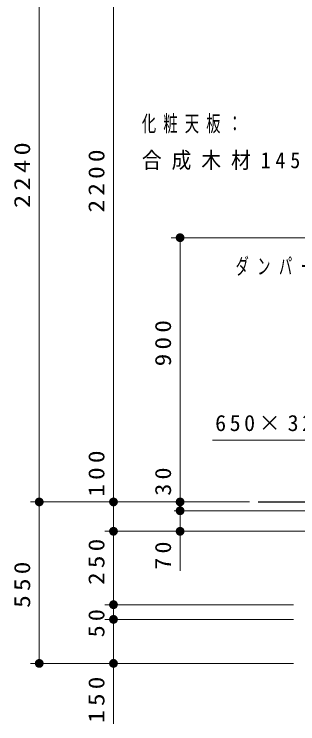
# Model space of a CAD drawing. Units: millimetres on the paper, with parts at other scales. Extents: x -385 to 0, y 0 to 267.
# Drawn here: x -153.2 to -120.9, y 100.8 to 181.4 of the extents above; entities that cross this region are included whole.
import ezdxf

# ---------------------------------------------------------------- set-up
doc = ezdxf.new("R2010")
doc.units = ezdxf.units.MM
doc.layers.add('1_30', color=190, linetype='Continuous', lineweight=25)
doc.styles.add('ＭＳ ゴシック', font='')
doc.styles.get('ＭＳ ゴシック').set_extended_font_data('MS Gothic')

# ---------------------------------------------------------------- blocks, each defined once
blk = doc.blocks.new('filled_dot')
at = {"color": 0, "linetype": 'Continuous', "lineweight": -2, "const_width": 1.25}
blk.add_lwpolyline([(-0.625, 0, 1), (0.625, 0, 1)], format="xyb", close=True, dxfattribs=at)

msp = doc.modelspace()

# ---------------------------------------------------------------- linework, layer by layer
at = {"layer": '1_30', "color": 7, "lineweight": 13}
for p, q in [((-150.31, 126.016), (-150.31, 200.703)), ((-141.874, 126.016), (-141.874, 199.363)), ((-114.576, 156.016), (-135.308, 156.016)), ((-134.308, 126.016), (-134.308, 156.016)), ((-130.611, 133.033), (-92.926, 133.033)), ((-141.874, 122.683), (-141.874, 132.386)), ((-134.308, 125.016), (-134.308, 130.504)), ((-126.426, 126.016), (-151.31, 126.016)), ((-150.31, 107.683), (-150.31, 126.016)), ((-126.426, 126.016), (-135.308, 126.016)), ((-115.592, 125.016), (-134.974, 125.016)), ((-134.308, 118.202), (-134.308, 125.016)), ((-119.759, 122.683), (-142.874, 122.683)), ((-141.874, 114.35), (-141.874, 122.683)), ((-119.759, 122.683), (-135.308, 122.683)), ((-121.426, 114.35), (-142.874, 114.35)), ((-141.874, 110.527), (-141.874, 114.35)), ((-121.426, 112.683), (-142.874, 112.683)), ((-141.874, 100.826), (-141.874, 112.683)), ((-121.426, 107.683), (-151.31, 107.683))]:
    msp.add_line(p, q, dxfattribs=at)
at = {"layer": '1_30', "color": 7}
msp.add_line((-125.426, 126.016), (-25.426, 126.016), dxfattribs=at)

# ---------------------------------------------------------------- block references
at = {"layer": '1_30', "color": 7, "lineweight": 13, "xscale": 0.4, "yscale": 0.4}
for p, rotation in [((-134.308, 156.016), 270), ((-150.31, 126.016), 270), ((-150.31, 126.016), 90), ((-141.874, 126.016), 90), ((-141.874, 126.016), 270), ((-134.308, 126.016), 270), ((-134.308, 126.016), 90), ((-134.308, 125.016), 90), ((-134.308, 125.016), 270), ((-141.874, 122.683), 90), ((-141.874, 122.683), 270), ((-134.308, 122.683), 90), ((-141.874, 114.35), 90), ((-141.874, 114.35), 270), ((-141.874, 112.683), 90), ((-141.874, 112.683), 270), ((-150.31, 107.683), 90), ((-141.874, 107.683), 90)]:
    msp.add_blockref('filled_dot', p, dxfattribs=dict(at, rotation=rotation))

# ---------------------------------------------------------------- texts
at = {"layer": '1_30', "color": 7, "char_height": 1.833, "style": 'ＭＳ ゴシック'}
for s, insert, attachment_point in [('\\T1.5;\\W0.65;化粧天板：', (-138.654, 168.877), 4), ('\\T1.5;\\W0.9;合成木材145×30', (-138.654, 164.71), 4), ('\\T1.64;\\W0.6;ダンパー', (-128.004, 152.689), 4), ('\\T1.32;650×320', (-123.744, 134.033), 8)]:
    msp.add_mtext(s, dxfattribs=dict(at, insert=insert, attachment_point=attachment_point))
at = {"layer": '1_30', "color": 7, "char_height": 1.833, "attachment_point": 8, "rotation": 90, "style": 'ＭＳ ゴシック'}
for s, insert in [('\\T1.33;\\W1.2;2240', (-151.31, 163.36)), ('\\T1.33;\\W1.15;2200', (-142.874, 162.689)), ('\\T1.33;\\W1.15;900', (-135.308, 144.271)), ('\\T1.33;\\W1.15;100', (-142.874, 129.47)), ('\\T1.34;\\W1.1;30', (-135.308, 128.556)), ('\\T1.33;\\W1.15;250', (-142.874, 119.447)), ('\\T1.34;\\W1.1;70', (-135.308, 120.15)), ('\\T1.33;\\W1.15;550', (-151.31, 116.85)), ('\\T1.34;\\W1.1;50', (-142.874, 112.475)), ('\\T1.33;\\W1.15;150', (-142.874, 103.795))]:
    msp.add_mtext(s, dxfattribs=dict(at, insert=insert))

doc.saveas('drawing.dxf')
